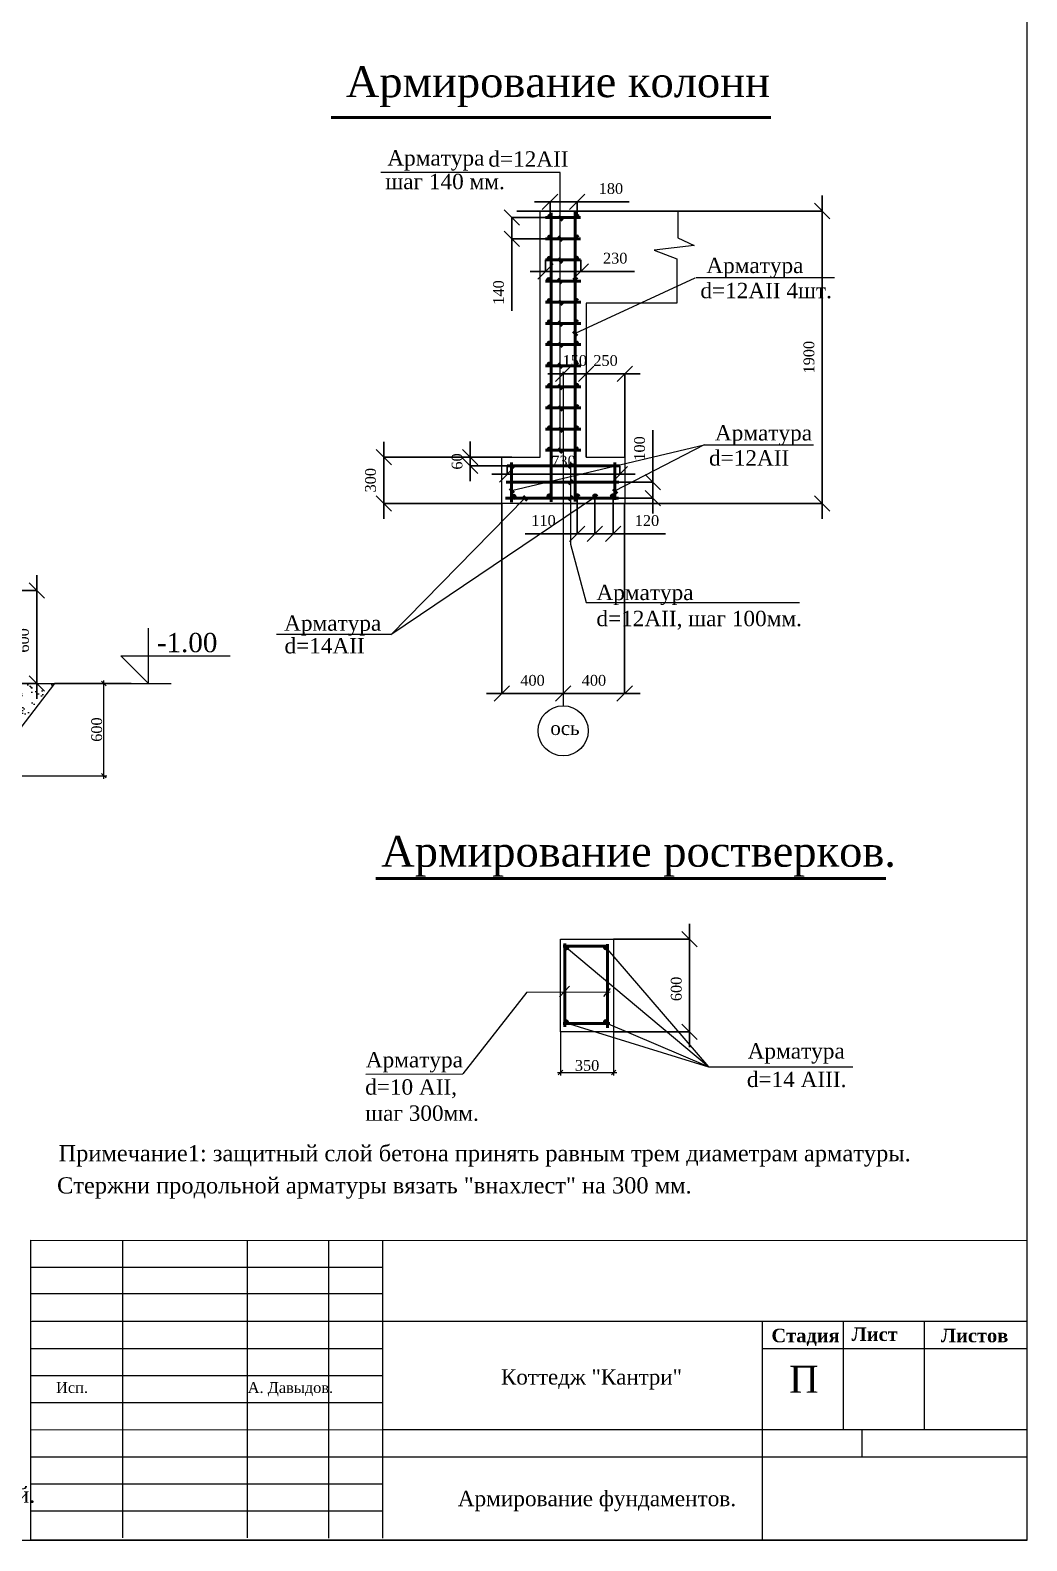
# Model space of a CAD drawing. Extents: x 1526320 to 3332998, y -546296 to 333165.
# Drawn here: x 1984587 to 1991064, y -431206 to -421389 of the extents above; entities that cross this region are included whole.
import ezdxf

# ---------------------------------------------------------------- set-up
doc = ezdxf.new("R2010")
doc.units = 0
doc.header["$LTSCALE"] = 500
doc.header["$MEASUREMENT"] = 0
doc.layers.get('0').update_dxf_attribs({"linetype": 'CONTINUOUS', "lineweight": 0})
doc.layers.add('Для печати', color=250, linetype='CONTINUOUS', lineweight=0)
doc.styles.add('NAKLON', font='TIMESBD.TTF', dxfattribs={"height": 500})
doc.styles.get("Standard").update_dxf_attribs({"font": 'TIMES.TTF', "height": 150})
doc.dimstyles.new('ISO-25', dxfattribs={"dimtxt": 300, "dimasz": 100, "dimexe": 0, "dimexo": 0, "dimgap": 50, "dimtad": 1, "dimdec": 0, "dimrnd": 10, "dimtxsty": 'Standard', "dimblk": 'OBLIQUE', "dimcen": 100, "dimdle": 100, "dimadec": 0, "dimazin": 0, "dimtfac": 1, "dimtdec": 0, "dimtmove": 0, "dimatfit": 3, "dimldrblk": 'OBLIQUE', "dimfxl": 0, "dimarcsym": 0})
doc.dimstyles.new('Для узлов', dxfattribs={"dimtxt": 50, "dimasz": 30, "dimexe": 20, "dimexo": 0, "dimgap": 10, "dimtad": 1, "dimdec": 0, "dimrnd": 10, "dimtxsty": 'Standard', "dimblk": 'OBLIQUE', "dimcen": 30, "dimdle": 20, "dimadec": 0, "dimazin": 2, "dimtfac": 1, "dimtdec": 0, "dimtmove": 0, "dimatfit": 3, "dimldrblk": 'DATUMFILLED', "dimfxl": 0, "dimlwd": 9, "dimlwe": 9, "dimarcsym": 0})

# ---------------------------------------------------------------- blocks, each defined once
blk = doc.blocks.new('_Oblique')
at = {"color": 0, "linetype": 'ByBlock', "lineweight": -2}
blk.add_line((-0.5, -0.5), (0.5, 0.5), dxfattribs=at)
blk = doc.blocks.new('*D927')
at = {"layer": 'Для печати', "color": 0, "linetype": 'Continuous', "lineweight": -2, "ltscale": 0.13}
for p, q in [((1988871.9, -427195.8), (1988871.9, -427999.1)), ((1988379.1, -427295.8), (1988871.9, -427295.8)), ((1988380.3, -427899.1), (1988871.9, -427899.1))]:
    blk.add_line(p, q, dxfattribs=at)
at = {"layer": 'Для печати', "color": 0, "linetype": 'Continuous', "lineweight": -2, "ltscale": 0.13, "xscale": 100, "yscale": 100, "zscale": 100}
for p, rotation in [((1988871.9, -427295.8), 90), ((1988871.9, -427899.1), 270)]:
    blk.add_blockref('_Oblique', p, dxfattribs=dict(at, rotation=rotation))
at = {"layer": 'Для печати', "color": 0, "linetype": 'Continuous', "lineweight": 0, "ltscale": 0.13, "insert": (1988786.3, -427619.4), "char_height": 70, "attachment_point": 5, "rotation": 90}
blk.add_mtext('600', dxfattribs=at)
blk = doc.blocks.new('*D934')
at = {"layer": 'Для печати', "color": 0, "linetype": 'Continuous', "lineweight": -2, "ltscale": 0.13}
for p, q in [((1987447, -424162.7), (1987447, -424062.7)), ((1987716.2, -424162.7), (1987447, -424162.7)), ((1987447, -424220.4), (1987447, -424162.7)), ((1987716.2, -424220.4), (1987447, -424220.4)), ((1987447, -424220.4), (1987447, -424320.4))]:
    blk.add_line(p, q, dxfattribs=at)
at = {"layer": 'Для печати', "color": 0, "linetype": 'Continuous', "lineweight": -2, "ltscale": 0.13, "xscale": 100, "yscale": 100, "zscale": 100}
for p, rotation in [((1987447, -424162.7), 270), ((1987447, -424220.4), 90)]:
    blk.add_blockref('_Oblique', p, dxfattribs=dict(at, rotation=rotation))
at = {"layer": 'Для печати', "color": 0, "linetype": 'Continuous', "lineweight": 9, "ltscale": 0.13, "insert": (1987361.4, -424191.5), "char_height": 70, "attachment_point": 5, "rotation": 90}
blk.add_mtext('60', dxfattribs=at)
blk = doc.blocks.new('*D935')
at = {"layer": 'Для печати', "color": 0, "linetype": 'Continuous', "lineweight": -2, "ltscale": 0.13}
for p, q in [((1986884.6, -424563.8), (1986884.6, -424063)), ((1987651.5, -424163), (1986884.6, -424163)), ((1987651.5, -424463.8), (1986884.6, -424463.8))]:
    blk.add_line(p, q, dxfattribs=at)
at = {"layer": 'Для печати', "color": 0, "linetype": 'Continuous', "lineweight": -2, "ltscale": 0.13, "xscale": 100, "yscale": 100, "zscale": 100}
for p, rotation in [((1986884.6, -424163), 90), ((1986884.6, -424463.8), 270)]:
    blk.add_blockref('_Oblique', p, dxfattribs=dict(at, rotation=rotation))
at = {"layer": 'Для печати', "color": 0, "linetype": 'Continuous', "lineweight": 9, "ltscale": 0.13, "insert": (1986799, -424313.4), "char_height": 70, "attachment_point": 5, "rotation": 90}
blk.add_mtext('300', dxfattribs=at)
blk = doc.blocks.new('*D936')
at = {"layer": 'Для печати', "color": 0, "linetype": 'Continuous', "lineweight": -2, "ltscale": 0.13}
for p, q in [((1989734.5, -424563.8), (1989734.5, -422463.7)), ((1987749.8, -422563.7), (1989734.5, -422563.7)), ((1987749.8, -424463.8), (1989734.5, -424463.8))]:
    blk.add_line(p, q, dxfattribs=at)
at = {"layer": 'Для печати', "color": 0, "linetype": 'Continuous', "lineweight": -2, "ltscale": 0.13, "xscale": 100, "yscale": 100, "zscale": 100}
for p, rotation in [((1989734.5, -422563.7), 90), ((1989734.5, -424463.8), 270)]:
    blk.add_blockref('_Oblique', p, dxfattribs=dict(at, rotation=rotation))
at = {"layer": 'Для печати', "color": 0, "linetype": 'Continuous', "lineweight": 0, "ltscale": 0.13, "insert": (1989648.8, -423513.8), "char_height": 70, "attachment_point": 5, "rotation": 90}
blk.add_mtext('1900', dxfattribs=at)
blk = doc.blocks.new('*D937')
at = {"layer": 'Для печати', "color": 0, "linetype": 'Continuous', "lineweight": -2, "ltscale": 0.13}
for p, q in [((1987951.1, -423621.6), (1988301.3, -423621.6)), ((1988051.1, -423609.1), (1988051.1, -423621.6)), ((1988201.3, -424162.9), (1988201.3, -423621.6))]:
    blk.add_line(p, q, dxfattribs=at)
at = {"layer": 'Для печати', "color": 0, "linetype": 'Continuous', "lineweight": -2, "ltscale": 0.13, "xscale": 100, "yscale": 100, "zscale": 100, "rotation": 180}
blk.add_blockref('_Oblique', (1988051.1, -423621.6), dxfattribs=at)
at = {"layer": 'Для печати', "color": 0, "linetype": 'Continuous', "lineweight": -2, "ltscale": 0.13, "xscale": 100, "yscale": 100, "zscale": 100}
blk.add_blockref('_Oblique', (1988201.3, -423621.6), dxfattribs=at)
at = {"layer": 'Для печати', "color": 0, "linetype": 'Continuous', "lineweight": 9, "ltscale": 0.13, "insert": (1988126.2, -423536), "char_height": 70, "attachment_point": 5}
blk.add_mtext('150', dxfattribs=at)
blk = doc.blocks.new('*D938')
at = {"layer": 'Для печати', "color": 0, "linetype": 'Continuous', "lineweight": -2, "ltscale": 0.13}
for p, q in [((1988101.3, -423621.6), (1988551.5, -423621.6)), ((1988201.3, -424162.9), (1988201.3, -423621.6)), ((1988451.5, -424162.9), (1988451.5, -423621.6))]:
    blk.add_line(p, q, dxfattribs=at)
at = {"layer": 'Для печати', "color": 0, "linetype": 'Continuous', "lineweight": -2, "ltscale": 0.13, "xscale": 100, "yscale": 100, "zscale": 100, "rotation": 180}
blk.add_blockref('_Oblique', (1988201.3, -423621.6), dxfattribs=at)
at = {"layer": 'Для печати', "color": 0, "linetype": 'Continuous', "lineweight": -2, "ltscale": 0.13, "xscale": 100, "yscale": 100, "zscale": 100}
blk.add_blockref('_Oblique', (1988451.5, -423621.6), dxfattribs=at)
at = {"layer": 'Для печати', "color": 0, "linetype": 'Continuous', "lineweight": 9, "ltscale": 0.13, "insert": (1988326.4, -423536), "char_height": 70, "attachment_point": 5}
blk.add_mtext('250', dxfattribs=at)
blk = doc.blocks.new('*D939')
at = {"layer": 'Для печати', "color": 0, "linetype": 'Continuous', "lineweight": -2, "ltscale": 0.13}
for p, q in [((1987943.4, -422606.1), (1987716.8, -422606.1)), ((1987716.8, -422606.1), (1987716.8, -422844)), ((1987943.4, -422744), (1987716.8, -422744)), ((1987716.8, -422744), (1987716.8, -423212.5))]:
    blk.add_line(p, q, dxfattribs=at)
at = {"layer": 'Для печати', "color": 0, "linetype": 'Continuous', "lineweight": -2, "ltscale": 0.13, "xscale": 100, "yscale": 100, "zscale": 100}
for p, rotation in [((1987716.8, -422606.1), 90), ((1987716.8, -422744), 270)]:
    blk.add_blockref('_Oblique', p, dxfattribs=dict(at, rotation=rotation))
at = {"layer": 'Для печати', "color": 0, "linetype": 'Continuous', "lineweight": 9, "ltscale": 0.13, "insert": (1987631.2, -423092.9), "char_height": 70, "attachment_point": 5, "rotation": 90}
blk.add_mtext('140', dxfattribs=at)
blk = doc.blocks.new('*D940')
at = {"layer": 'Для печати', "color": 0, "linetype": 'Continuous', "lineweight": -2, "ltscale": 0.13}
for p, q in [((1987865.4, -422503.8), (1988141.6, -422503.8)), ((1987965.4, -422597.2), (1987965.4, -422503.8)), ((1988141.6, -422597.2), (1988141.6, -422503.8)), ((1988141.6, -422503.8), (1988480.8, -422503.8))]:
    blk.add_line(p, q, dxfattribs=at)
at = {"layer": 'Для печати', "color": 0, "linetype": 'Continuous', "lineweight": -2, "ltscale": 0.13, "xscale": 100, "yscale": 100, "zscale": 100, "rotation": 180}
blk.add_blockref('_Oblique', (1987965.4, -422503.8), dxfattribs=at)
at = {"layer": 'Для печати', "color": 0, "linetype": 'Continuous', "lineweight": -2, "ltscale": 0.13, "xscale": 100, "yscale": 100, "zscale": 100}
blk.add_blockref('_Oblique', (1988141.6, -422503.8), dxfattribs=at)
at = {"layer": 'Для печати', "color": 0, "linetype": 'Continuous', "lineweight": 9, "ltscale": 0.13, "insert": (1988361.2, -422418.2), "char_height": 70, "attachment_point": 5}
blk.add_mtext('180', dxfattribs=at)
blk = doc.blocks.new('*D941')
at = {"layer": 'Для печати', "color": 0, "linetype": 'Continuous', "lineweight": -2, "ltscale": 0.13}
for p, q in [((1987936.3, -422881.9), (1987936.3, -422956.3)), ((1988164.7, -422881.9), (1988164.7, -422956.3)), ((1987836.3, -422956.3), (1988164.7, -422956.3)), ((1988164.7, -422956.3), (1988513.8, -422956.3))]:
    blk.add_line(p, q, dxfattribs=at)
at = {"layer": 'Для печати', "color": 0, "linetype": 'Continuous', "lineweight": -2, "ltscale": 0.13, "xscale": 100, "yscale": 100, "zscale": 100, "rotation": 180}
blk.add_blockref('_Oblique', (1987936.3, -422956.3), dxfattribs=at)
at = {"layer": 'Для печати', "color": 0, "linetype": 'Continuous', "lineweight": -2, "ltscale": 0.13, "xscale": 100, "yscale": 100, "zscale": 100}
blk.add_blockref('_Oblique', (1988164.7, -422956.3), dxfattribs=at)
at = {"layer": 'Для печати', "color": 0, "linetype": 'Continuous', "lineweight": 9, "ltscale": 0.13, "insert": (1988389.3, -422870.7), "char_height": 70, "attachment_point": 5}
blk.add_mtext('230', dxfattribs=at)
blk = doc.blocks.new('*D942')
at = {"layer": 'Для печати', "color": 0, "linetype": 'Continuous', "lineweight": -2, "ltscale": 0.13}
for p, q in [((1987686.6, -424219.7), (1987686.6, -424275)), ((1988419.3, -424219.7), (1988419.3, -424275)), ((1987586.6, -424275), (1988519.3, -424275))]:
    blk.add_line(p, q, dxfattribs=at)
at = {"layer": 'Для печати', "color": 0, "linetype": 'Continuous', "lineweight": -2, "ltscale": 0.13, "xscale": 100, "yscale": 100, "zscale": 100, "rotation": 180}
blk.add_blockref('_Oblique', (1987686.6, -424275), dxfattribs=at)
at = {"layer": 'Для печати', "color": 0, "linetype": 'Continuous', "lineweight": -2, "ltscale": 0.13, "xscale": 100, "yscale": 100, "zscale": 100}
blk.add_blockref('_Oblique', (1988419.3, -424275), dxfattribs=at)
at = {"layer": 'Для печати', "color": 0, "linetype": 'Continuous', "lineweight": 9, "ltscale": 0.13, "insert": (1988053, -424189.3), "char_height": 70, "attachment_point": 5}
blk.add_mtext('730', dxfattribs=at)
blk = doc.blocks.new('*D943')
at = {"layer": 'Для печати', "color": 0, "linetype": 'Continuous', "lineweight": -2, "ltscale": 0.13}
for p, q in [((1988257.5, -424419.6), (1988257.5, -424661.7)), ((1988376.1, -424419.6), (1988376.1, -424661.7)), ((1988157.5, -424661.7), (1988376.1, -424661.7)), ((1988376.1, -424661.7), (1988715.4, -424661.7))]:
    blk.add_line(p, q, dxfattribs=at)
at = {"layer": 'Для печати', "color": 0, "linetype": 'Continuous', "lineweight": -2, "ltscale": 0.13, "xscale": 100, "yscale": 100, "zscale": 100, "rotation": 180}
blk.add_blockref('_Oblique', (1988257.5, -424661.7), dxfattribs=at)
at = {"layer": 'Для печати', "color": 0, "linetype": 'Continuous', "lineweight": -2, "ltscale": 0.13, "xscale": 100, "yscale": 100, "zscale": 100}
blk.add_blockref('_Oblique', (1988376.1, -424661.7), dxfattribs=at)
at = {"layer": 'Для печати', "color": 0, "linetype": 'Continuous', "lineweight": 9, "ltscale": 0.13, "insert": (1988595.7, -424576.1), "char_height": 70, "attachment_point": 5}
blk.add_mtext('120', dxfattribs=at)
blk = doc.blocks.new('*D944')
at = {"layer": 'Для печати', "color": 0, "linetype": 'Continuous', "lineweight": -2, "ltscale": 0.13}
for p, q in [((1988142.6, -424418.5), (1988142.6, -424661.1)), ((1988257.4, -424420.4), (1988257.4, -424661.1)), ((1988142.6, -424661.1), (1987803.3, -424661.1)), ((1988357.4, -424661.1), (1988142.6, -424661.1))]:
    blk.add_line(p, q, dxfattribs=at)
at = {"layer": 'Для печати', "color": 0, "linetype": 'Continuous', "lineweight": -2, "ltscale": 0.13, "xscale": 100, "yscale": 100, "zscale": 100, "rotation": 180}
blk.add_blockref('_Oblique', (1988142.6, -424661.1), dxfattribs=at)
at = {"layer": 'Для печати', "color": 0, "linetype": 'Continuous', "lineweight": -2, "ltscale": 0.13, "xscale": 100, "yscale": 100, "zscale": 100}
blk.add_blockref('_Oblique', (1988257.4, -424661.1), dxfattribs=at)
at = {"layer": 'Для печати', "color": 0, "linetype": 'Continuous', "lineweight": 9, "ltscale": 0.13, "insert": (1987922.9, -424575.5), "char_height": 70, "attachment_point": 5}
blk.add_mtext('110', dxfattribs=at)
blk = doc.blocks.new('*D945')
at = {"layer": 'Для печати', "color": 0, "linetype": 'Continuous', "lineweight": -2, "ltscale": 0.13}
for p, q in [((1988633.3, -424326.6), (1988633.3, -423987.4)), ((1988405.6, -424326.6), (1988633.3, -424326.6)), ((1988633.3, -424530.7), (1988633.3, -424326.6)), ((1988405.6, -424430.7), (1988633.3, -424430.7))]:
    blk.add_line(p, q, dxfattribs=at)
at = {"layer": 'Для печати', "color": 0, "linetype": 'Continuous', "lineweight": -2, "ltscale": 0.13, "xscale": 100, "yscale": 100, "zscale": 100}
for p, rotation in [((1988633.3, -424326.6), 90), ((1988633.3, -424430.7), 270)]:
    blk.add_blockref('_Oblique', p, dxfattribs=dict(at, rotation=rotation))
at = {"layer": 'Для печати', "color": 0, "linetype": 'Continuous', "lineweight": 9, "ltscale": 0.13, "insert": (1988547.7, -424107), "char_height": 70, "attachment_point": 5, "rotation": 90}
blk.add_mtext('100', dxfattribs=at)
blk = doc.blocks.new('*D946')
at = {"layer": 'Для печати', "color": 0, "linetype": 'Continuous', "lineweight": -2, "ltscale": 0.13}
for p, q in [((1988450.6, -424459.9), (1988450.6, -425700)), ((1987951.4, -425700), (1988550.6, -425700)), ((1988051.4, -425699.2), (1988051.4, -425700))]:
    blk.add_line(p, q, dxfattribs=at)
at = {"layer": 'Для печати', "color": 0, "linetype": 'Continuous', "lineweight": -2, "ltscale": 0.13, "xscale": 100, "yscale": 100, "zscale": 100, "rotation": 180}
blk.add_blockref('_Oblique', (1988051.4, -425700), dxfattribs=at)
at = {"layer": 'Для печати', "color": 0, "linetype": 'Continuous', "lineweight": -2, "ltscale": 0.13, "xscale": 100, "yscale": 100, "zscale": 100}
blk.add_blockref('_Oblique', (1988450.6, -425700), dxfattribs=at)
at = {"layer": 'Для печати', "color": 0, "linetype": 'Continuous', "lineweight": 9, "ltscale": 0.13, "insert": (1988251, -425614.4), "char_height": 70, "attachment_point": 5}
blk.add_mtext('400', dxfattribs=at)
blk = doc.blocks.new('*D947')
at = {"layer": 'Для печати', "color": 0, "linetype": 'Continuous', "lineweight": -2, "ltscale": 0.13}
for p, q in [((1987652.3, -424459.4), (1987652.3, -425700)), ((1987552.3, -425700), (1988151.4, -425700)), ((1988051.4, -425699.2), (1988051.4, -425700))]:
    blk.add_line(p, q, dxfattribs=at)
at = {"layer": 'Для печати', "color": 0, "linetype": 'Continuous', "lineweight": -2, "ltscale": 0.13, "xscale": 100, "yscale": 100, "zscale": 100, "rotation": 180}
blk.add_blockref('_Oblique', (1987652.3, -425700), dxfattribs=at)
at = {"layer": 'Для печати', "color": 0, "linetype": 'Continuous', "lineweight": -2, "ltscale": 0.13, "xscale": 100, "yscale": 100, "zscale": 100}
blk.add_blockref('_Oblique', (1988051.4, -425700), dxfattribs=at)
at = {"layer": 'Для печати', "color": 0, "linetype": 'Continuous', "lineweight": 9, "ltscale": 0.13, "insert": (1987851.8, -425614.4), "char_height": 70, "attachment_point": 5}
blk.add_mtext('400', dxfattribs=at)
blk = doc.blocks.new('*D1286')
at = {"layer": 'Для печати', "color": 0, "linetype": 'Continuous', "lineweight": 9, "ltscale": 0.13}
for p, q in [((1988033.3, -427899.4), (1988033.3, -428182.9)), ((1988379.1, -427899.4), (1988379.1, -428182.9)), ((1988013.3, -428162.9), (1988399.1, -428162.9))]:
    blk.add_line(p, q, dxfattribs=at)
at = {"layer": 'Для печати', "color": 0, "linetype": 'Continuous', "lineweight": 9, "ltscale": 0.13, "xscale": 30, "yscale": 30, "zscale": 30, "rotation": 180}
blk.add_blockref('_Oblique', (1988033.3, -428162.9), dxfattribs=at)
at = {"layer": 'Для печати', "color": 0, "linetype": 'Continuous', "lineweight": 9, "ltscale": 0.13, "xscale": 30, "yscale": 30, "zscale": 30}
blk.add_blockref('_Oblique', (1988379.1, -428162.9), dxfattribs=at)
at = {"layer": 'Для печати', "color": 0, "linetype": 'Continuous', "lineweight": 9, "ltscale": 0.13, "insert": (1988206.2, -428117.3), "char_height": 70, "attachment_point": 5}
blk.add_mtext('350', dxfattribs=at)
blk = doc.blocks.new('_DatumFilled')
at = {"color": 0, "linetype": 'ByBlock', "lineweight": 0}
blk.add_solid([(0, 0.58), (-1, 0), (0, -0.58)], dxfattribs=at)
blk = doc.blocks.new('*D1298')
at = {"layer": 'Для печати', "color": 0, "linetype": 'Continuous', "lineweight": -2, "ltscale": 0.13}
for p, q in [((1984629.5, -424930.7), (1984629.5, -425734.1)), ((1984136.6, -425030.7), (1984629.5, -425030.7)), ((1984137.9, -425634.1), (1984629.5, -425634.1))]:
    blk.add_line(p, q, dxfattribs=at)
at = {"layer": 'Для печати', "color": 0, "linetype": 'Continuous', "lineweight": -2, "ltscale": 0.13, "xscale": 100, "yscale": 100, "zscale": 100}
for p, rotation in [((1984629.5, -425030.7), 90), ((1984629.5, -425634.1), 270)]:
    blk.add_blockref('_Oblique', p, dxfattribs=dict(at, rotation=rotation))
at = {"layer": 'Для печати', "color": 0, "linetype": 'Continuous', "lineweight": 0, "ltscale": 0.13, "insert": (1984543.9, -425354.4), "char_height": 70, "attachment_point": 5, "rotation": 90}
blk.add_mtext('600', dxfattribs=at)
blk = doc.blocks.new('*D1299')
at = {"layer": 'Для печати', "color": 0, "linetype": 'Continuous', "lineweight": 9, "ltscale": 0.13}
for p, q in [((1984566.6, -425634.4), (1985084.8, -425634.4)), ((1985064.8, -426253.6), (1985064.8, -425614.4)), ((1984385.5, -426233.6), (1985084.8, -426233.6))]:
    blk.add_line(p, q, dxfattribs=at)
at = {"layer": 'Для печати', "color": 0, "linetype": 'Continuous', "lineweight": 9, "ltscale": 0.13, "xscale": 30, "yscale": 30, "zscale": 30}
for p, rotation in [((1985064.8, -425634.4), 90), ((1985064.8, -426233.6), 270)]:
    blk.add_blockref('_Oblique', p, dxfattribs=dict(at, rotation=rotation))
at = {"layer": 'Для печати', "color": 0, "linetype": 'Continuous', "lineweight": 9, "ltscale": 0.13, "insert": (1985019.2, -425934), "char_height": 70, "attachment_point": 5, "rotation": 90}
blk.add_mtext('600', dxfattribs=at)

msp = doc.modelspace()

# ---------------------------------------------------------------- hatches: boundary and pattern name
at = {"layer": 'Для печати', "linetype": 'Continuous', "lineweight": 50, "ltscale": 0.13}
h = msp.add_hatch(dxfattribs=at)
h.set_pattern_fill('ANSI31', color=250, scale=1100, angle=135, style=0)
h.set_pattern_definition([(180, (334257.68, 111443.47), (-3e-14, -137.5), [])])
h.paths.add_polyline_path([(1988165.1, -424233.6), (1987936.4, -424233.5), (1987936.3, -422579.9), (1988164.5, -422579.9)])
at = {"layer": 'Для печати', "linetype": 'Continuous', "lineweight": 9, "ltscale": 0.13}
h = msp.add_hatch(dxfattribs=at)
h.set_pattern_fill('AR-SAND', color=250, scale=50, style=0)
h.set_pattern_definition([(37.5, (-3316.5, -13707.73), (-3.149668, 96.3411885), [0, -76, 0, -85, 0, -81.25]), (7.5, (-3316.5, -13707.73), (88.488835, 141.107303), [0, -41, 0, -68.5, 0, -26.25]), (327.5, (-3378, -13707.73), (155.707093, 0.2829527), [0, -25, 0, -90, 0, -117.5]), (317.5, (-3378, -13707.73), (150.30633, 43.883778), [0, -12.5, 0, -59, 0, -67.5])])
edge = h.paths.add_edge_path()
edge.add_line((1982724.2, -425634.4), (1985242.5, -425634.4))
edge.add_line((1985242.5, -425634.4), (1984744.8, -425634.4))
edge.add_line((1984744.8, -425634.4), (1984283.2, -426233.9))
edge.add_line((1984283.2, -426233.9), (1983683.1, -426234.4))
edge.add_line((1983683.1, -426234.4), (1983221.6, -425634.4))
edge.add_line((1983221.6, -425634.4), (1982724.3, -425634.4))

# ---------------------------------------------------------------- linework, layer by layer
at = {"layer": 'Для печати', "color": 250, "linetype": 'Continuous', "lineweight": 50}
for p, q in [((1986543.4, -421957), (1989401.1, -421957)), ((1987973.2, -422574.7), (1987973.2, -424452.9)), ((1988046.4, -422624.5), (1988020.6, -422596.7)), ((1988129.7, -422572.2), (1988129.8, -424450.8)), ((1988043.8, -422756.7), (1988018, -422728.8)), ((1988043.9, -422899.6), (1988018.2, -422871.7)), ((1988041.4, -423033.4), (1988015.7, -423005.5)), ((1988047.6, -423173.7), (1988021.9, -423145.9)), ((1988045.1, -423310.2), (1988019.4, -423282.3)), ((1988046.6, -423447.5), (1988020.8, -423419.6)), ((1988141.2, -423374), (1988115.4, -423346.1)), ((1988044.6, -423582.7), (1988018.8, -423554.9)), ((1988044.6, -423722), (1988018.8, -423694.1)), ((1988045.6, -423860.2), (1988019.8, -423832.4)), ((1988047.6, -423998.4), (1988021.8, -423970.5)), ((1988043.6, -424135.7), (1988017.8, -424107.9)), ((1988419.3, -424219.7), (1987686.6, -424219.7)), ((1987715.9, -424198.9), (1987715.9, -424455.3)), ((1988113.2, -424206.3), (1988085.3, -424232)), ((1988387, -424198.9), (1988387, -424441.6)), ((1988113.9, -424312.8), (1988086, -424338.5)), ((1988413.6, -424326.4), (1987680.9, -424326.4)), ((1987729.9, -424394.4), (1987704.1, -424366.5)), ((1988113.3, -424417), (1988085.5, -424442.7)), ((1988402.2, -424399.6), (1988376.5, -424371.8)), ((1988409.8, -424430.6), (1987677.1, -424430.6)), ((1987816.6, -424445.7), (1987790.9, -424417.9)), ((1986834.2, -426901.8), (1990148.8, -426901.8)), ((1988348.5, -427342.1), (1988051.5, -427342.1)), ((1988062.2, -427323.3), (1988062.2, -427866.1)), ((1988338.1, -427328.1), (1988338.1, -427871.6)), ((1988051.5, -427844.8), (1988355, -427844.8))]:
    msp.add_line(p, q, dxfattribs=at)
at = {"layer": 'Для печати', "color": 250, "linetype": 'Continuous', "lineweight": 9}
for p, q in [((1988131.8, -423358.4), (1988909.9, -422997.2)), ((1988912.9, -422996), (1989813.6, -422996)), ((1988051.4, -423609.1), (1988051.4, -425779)), ((1987715.8, -424379.1), (1988968.4, -424084.3)), ((1988968.4, -424084.3), (1988384.8, -424384.9)), ((1988968.8, -424084.1), (1989678.4, -424084.1)), ((1988098.6, -424194.1), (1988098.6, -424728.9)), ((1988261.4, -424421.4), (1986930.4, -425317.2)), ((1986930.4, -425317.2), (1987800.7, -424430.1)), ((1988098.6, -424728.9), (1988199.6, -425108.6)), ((1988199.6, -425108.6), (1989587.2, -425108.6)), ((1986930.4, -425317.1), (1986188.7, -425317.1)), ((1988995.5, -428125.4), (1988071.8, -427352.8)), ((1988326.7, -427347.2), (1988995.5, -428125.4)), ((1987814.9, -427639.7), (1987398, -428172.4)), ((1987814.5, -427639.7), (1988356.2, -427638.9)), ((1988091.1, -427602), (1988027.3, -427669.9)), ((1988355.4, -427616.5), (1988312.4, -427667.8)), ((1988064.9, -427838.2), (1988996.4, -428125.7)), ((1988996.4, -428125.7), (1988330.7, -427841.8)), ((1986768.1, -428173.1), (1987398, -428172.1))]:
    msp.add_line(p, q, dxfattribs=at)
at = {"layer": 'Для печати', "color": 250, "linetype": 'Continuous', "lineweight": 15}
for p, q in [((1985356, -425634.3), (1985356, -425274.3)), ((1985356, -425634.3), (1985176, -425454.3)), ((1985176, -425454.3), (1985887.1, -425454.3)), ((1985208.1, -425634.3), (1985503.8, -425634.3)), ((1985189.3, -431187.9), (1985189.6, -429251.9)), ((1985998.9, -431188.1), (1985999.2, -429252.1)), ((1986526.9, -431188.2), (1986527.2, -429252.2)), ((1986878.9, -431188.2), (1986879.2, -429252.2)), ((1984591.1, -429427.8), (1986879.1, -429428.2)), ((1984591.1, -429779.8), (1986879.1, -429780.2)), ((1984591.1, -429955.8), (1986879.1, -429956.2)), ((1989343.7, -429956.9), (1991063.4, -429957.2)), ((1984591, -430307.8), (1986879, -430308.2)), ((1984591, -430483.8), (1986879, -430484.2)), ((1984590.9, -430659.8), (1991064.2, -430660.9)), ((1984590.9, -430835.8), (1986878.9, -430836.2)), ((1984590.9, -431011.8), (1986878.9, -431012.2))]:
    msp.add_line(p, q, dxfattribs=at)
at = {"layer": 'Для печати', "color": 250, "linetype": 'Continuous', "lineweight": 0}
msp.add_line((1988996.1, -428124.9), (1989933.6, -428124.9), dxfattribs=at)
at = {"layer": 'Для печати', "color": 250, "linetype": 'Continuous', "lineweight": 15, "ltscale": 0.13}
for p, q in [((1986876.9, -429602.2), (1984592, -429602.2)), ((1984599.9, -429779.6), (1991063.4, -429779.6)), ((1989343.9, -429779.3), (1989343.9, -431206.3)), ((1989870.7, -429779.3), (1989870.7, -430482.5)), ((1990397.5, -429779.3), (1990397.5, -430482.5)), ((1984595.4, -430132.7), (1986879.1, -430132.7)), ((1986879.5, -430482.6), (1989341.3, -430482.6)), ((1989341.3, -430482.6), (1991064.2, -430482.6)), ((1989992.2, -430482.5), (1989992.2, -430659.6))]:
    msp.add_line(p, q, dxfattribs=at)
at = {"layer": 'Для печати', "color": 250, "linetype": 'Continuous', "lineweight": 0}
msp.add_lwpolyline([(1980502.7, -416406.1), (1991064.3, -416406.1), (1991064.3, -431203.7), (1980502.7, -431203.7)], close=True, dxfattribs=at)
at = {"layer": 'Для печати', "color": 250, "linetype": 'Continuous', "lineweight": 9, "ltscale": 0.13}
for points in [[(1988031.5, -424132.3), (1988031.5, -422312.9), (1986866.2, -422312.9)], [(1987901.5, -422563.8), (1988200.1, -422563.8), (1988796, -422563.8), (1988796, -422737), (1988902.4, -422787.1), (1988642.6, -422818.4), (1988789.7, -422874.7), (1988789.7, -423162.5), (1988199.7, -423162.5), (1988199.7, -424162.7), (1988451.3, -424162.7), (1988451.3, -424464.4), (1987651.8, -424464.4), (1987651.8, -424162.9), (1987900.5, -424162.9), (1987901.4, -422563.7)], [(1982724.2, -425634.4), (1985242.5, -425634.4), (1984744.8, -425634.4), (1984283.2, -426233.9), (1983683.1, -426234.4), (1983221.6, -425634.4), (1982724.3, -425634.4)]]:
    msp.add_lwpolyline(points, dxfattribs=at)
at = {"layer": 'Для печати', "color": 250, "linetype": 'Continuous', "lineweight": 9}
msp.add_lwpolyline([(1988033.9, -427297.1), (1988379.1, -427297.1), (1988379.1, -427899.4), (1988033.9, -427899.4)], close=True, dxfattribs=at)
at = {"layer": 'Для печати', "color": 250, "linetype": 'Continuous', "lineweight": 15}
msp.add_lwpolyline([(1991063.9, -431202.4), (1984591, -431202.4), (1984591, -429253.5), (1991063.9, -429253.8)], close=True, dxfattribs=at)
at = {"layer": 'Для печати', "color": 250, "linetype": 'Continuous', "lineweight": 50}
for centre, radius in [((1987964.7, -422598.2), 7.22), ((1988141, -422597.2), 7.22), ((1987963.1, -422733.7), 7.22), ((1988139.4, -422732.7), 7.22), ((1987961.6, -422871.4), 7.22), ((1988137.9, -422870.5), 7.22), ((1987956.9, -423010), 7.22), ((1988133.2, -423009), 7.22), ((1987960.5, -423146.6), 7.22), ((1988136.8, -423145.6), 7.22), ((1987960.8, -423284.8), 7.22), ((1988137.1, -423283.8), 7.22), ((1987960.1, -423423), 7.22), ((1988136.4, -423422.1), 7.22), ((1987960, -423559.4), 7.22), ((1988136.3, -423558.4), 7.22), ((1987962.2, -423698.1), 7.22), ((1988138.5, -423697.1), 7.22), ((1988139.6, -423835.3), 7.22), ((1987963.3, -423836.2), 7.22), ((1987962.2, -423973.6), 7.22), ((1988138.5, -423972.6), 7.22), ((1987961.6, -424111.3), 7.22), ((1988137.8, -424110.3), 7.22), ((1987728.4, -424421.2), 10.3), ((1987960.8, -424418.6), 10.3), ((1988142.8, -424418), 10.3), ((1988258.8, -424418.8), 10.3), ((1988373.6, -424418.6), 10.3), ((1988072, -427351.1), 8.87), ((1988328.5, -427351.1), 8.87), ((1988071, -427835.5), 8.87), ((1988327.6, -427834.2), 8.87)]:
    msp.add_circle(centre, radius, dxfattribs=at)
at = {"layer": 'Для печати', "color": 250, "linetype": 'Continuous', "lineweight": 9, "ltscale": 0.13}
msp.add_circle((1988050.6, -425942.1), 163, dxfattribs=at)

# ---------------------------------------------------------------- texts
at = {"layer": 'Для печати', "color": 250, "linetype": 'Continuous', "lineweight": 50}
msp.add_text('Армирование колонн', height=200, dxfattribs=at).set_placement((1986638.1, -421823.7))
at = {"layer": 'Для печати', "color": 250, "linetype": 'Continuous', "lineweight": 9}
for s, height, p in [('Арматура', 100, (1986907.8, -422268.2)), ('d=12AII', 100, (1987564.5, -422275.6)), ('шаг 140 мм.', 100, (1986895.2, -422422)), ('Арматура', 100, (1988981.4, -422967)), ('d=12AII 4шт.', 100, (1988942.8, -423130.5)), ('Арматура', 100, (1989037.3, -424055.1)), ('d=12AII', 100, (1988998.8, -424218.6)), ('Арматура', 100, (1988267, -425092.2)), ('Арматура', 100, (1986237.2, -425291.6)), ('d=12AII, шаг 100мм.', 100, (1988267, -425262)), ('d=14AII', 100, (1986239.7, -425439.1)), ('ось', 90, (1987967.6, -425969.3)), ('Арматура', 100, (1986768.1, -428129.7)), ('Арматура', 100, (1989250, -428072.4)), (' Примечание1: защитный слой бетона принять равным трем диаметрам арматуры.', 105, (1984731.3, -428739.8)), ('Стержни продольной арматуры вязать "внахлест" на 300 мм.', 105, (1984761.3, -428948.9)), ('Коттедж "Кантри"', 99, (1987646.7, -430190.9)), (' Примечание 2: выпуски сделать в точках пересечения осей.', 105, (1980536.2, -430959.2))]:
    msp.add_text(s, height=height, dxfattribs=at).set_placement(p)
at = {"layer": 'Для печати', "color": 250, "linetype": 'Continuous', "lineweight": 15}
for s, height, p in [('-1.00', 125, (1985410.2, -425430.9)), ('П', 176, (1989519.5, -430244.4)), ('Исп.', 70.4, (1984754.9, -430245.4)), ('А. Давыдов.', 70.4, (1986000.4, -430245.4)), ('Армирование фундаментов.', 100, (1987365.9, -430981.4))]:
    msp.add_text(s, height=height, dxfattribs=at).set_placement(p)
at = {"layer": 'Для печати', "color": 250, "linetype": 'Continuous', "lineweight": 0}
for s, height, p in [('Армирование ростверков.', 200, (1986868.1, -426825.2)), ('d=10 AII,', 100, (1986764, -428306.9)), ('d=14 AIII.', 100, (1989244.8, -428257.3)), ('шаг 300мм.', 100, (1986764, -428476.7))]:
    msp.add_text(s, height=height, dxfattribs=at).set_placement(p)
at = {"layer": 'Для печати', "color": 250, "linetype": 'Continuous', "lineweight": 15, "ltscale": 0.13, "style": 'NAKLON'}
for s, p in [('Стадия', (1989404.5, -429916.2)), ('Лист', (1989925.3, -429907.7)), ('Листов', (1990505.8, -429916.2))]:
    msp.add_text(s, height=88, dxfattribs=at).set_placement(p)

# ---------------------------------------------------------------- dimensions: what is measured, and where the dimension line sits
at = {"layer": 'Для печати', "color": 250, "linetype": 'Continuous', "lineweight": 9, "ltscale": 0.13}
for base, p1, p2, dimstyle, picture, middle in [((1988141.6, -422503.8), (1987965.4, -422597.2), (1988141.6, -422597.2), 'ISO-25', '*D940', (1988361.2, -422418.2)), ((1988164.7, -422956.3), (1987936.3, -422881.9), (1988164.7, -422881.9), 'ISO-25', '*D941', (1988389.3, -422870.7)), ((1988419.3, -424275), (1987686.6, -424219.7), (1988419.3, -424219.7), 'ISO-25', '*D942', (1988053, -424189.3)), ((1988142.6, -424661.1), (1988257.4, -424420.4), (1988142.6, -424418.5), 'ISO-25', '*D944', (1987922.9, -424575.5)), ((1988376.1, -424661.7), (1988257.5, -424419.6), (1988376.1, -424419.6), 'ISO-25', '*D943', (1988595.7, -424576.1)), ((1988379.1, -428162.9), (1988033.3, -427899.4), (1988379.1, -427899.4), 'Для узлов', '*D1286', (1988206.2, -428117.3))]:
    dim = msp.add_linear_dim(base=base, p1=p1, p2=p2, dimstyle=dimstyle, dxfattribs=at)
    dim.commit()
    dim.dimension.update_dxf_attribs({"geometry": picture, "text_midpoint": middle})
at = {"layer": 'Для печати', "color": 250, "linetype": 'Continuous', "lineweight": 0, "ltscale": 0.13}
dim = msp.add_linear_dim(base=(1989734.5, -422563.7), p1=(1987749.8, -424463.8), p2=(1987749.8, -422563.7), angle=90, dimstyle='ISO-25', dxfattribs=at)
dim.commit()
dim.dimension.update_dxf_attribs({"geometry": '*D936', "text_midpoint": (1989648.8, -423513.8)})
at = {"layer": 'Для печати', "color": 250, "linetype": 'Continuous', "lineweight": 9, "ltscale": 0.13}
dim = msp.add_linear_dim(base=(1987716.8, -422606.1), p1=(1987943.4, -422744), p2=(1987943.4, -422606.1), angle=90, dimstyle='ISO-25', dxfattribs=at)
dim.commit()
dim.dimension.update_dxf_attribs({"geometry": '*D939', "text_midpoint": (1987716.8, -423092.9), "dimtype": 160})
at = {"layer": 'Для печати', "color": 250, "linetype": 'Continuous', "lineweight": 9}
dim = msp.add_linear_dim(base=(1988201.3, -423621.6), p1=(1988051.1, -423609.1), p2=(1988201.3, -424162.9), dimstyle='ISO-25', dxfattribs=at)
dim.commit()
dim.dimension.update_dxf_attribs({"geometry": '*D937', "text_midpoint": (1988126.2, -423621.6), "dimtype": 160})
for base, p1, p2, picture, middle in [((1988451.5, -423621.6), (1988201.3, -424162.9), (1988451.5, -424162.9), '*D938', (1988326.4, -423536)), ((1988051.4, -425700), (1987652.3, -424459.4), (1988051.4, -425699.2), '*D947', (1987851.8, -425614.4)), ((1988450.6, -425700), (1988051.4, -425699.2), (1988450.6, -424459.9), '*D946', (1988251, -425614.4))]:
    dim = msp.add_linear_dim(base=base, p1=p1, p2=p2, dimstyle='ISO-25', dxfattribs=at)
    dim.commit()
    dim.dimension.update_dxf_attribs({"geometry": picture, "text_midpoint": middle})
at = {"layer": 'Для печати', "color": 250, "linetype": 'Continuous', "lineweight": 9, "ltscale": 0.13}
for base, p1, p2, dimstyle, picture, middle in [((1988633.3, -424326.6), (1988405.6, -424430.7), (1988405.6, -424326.6), 'ISO-25', '*D945', (1988547.7, -424107)), ((1985064.8, -425634.4), (1984385.5, -426233.6), (1984566.6, -425634.4), 'Для узлов', '*D1299', (1985019.2, -425934))]:
    dim = msp.add_linear_dim(base=base, p1=p1, p2=p2, angle=90, dimstyle=dimstyle, dxfattribs=at)
    dim.commit()
    dim.dimension.update_dxf_attribs({"geometry": picture, "text_midpoint": middle})
at = {"layer": 'Для печати', "color": 250, "linetype": 'Continuous', "lineweight": 9}
for base, p1, p2, picture, middle in [((1986884.6, -424163), (1987651.5, -424463.8), (1987651.5, -424163), '*D935', (1986884.6, -424313.4)), ((1987447, -424162.7), (1987716.2, -424220.4), (1987716.2, -424162.7), '*D934', (1987447, -424191.5))]:
    dim = msp.add_linear_dim(base=base, p1=p1, p2=p2, angle=90, dimstyle='ISO-25', dxfattribs=at)
    dim.commit()
    dim.dimension.update_dxf_attribs({"geometry": picture, "text_midpoint": middle, "dimtype": 160})
at = {"layer": 'Для печати', "color": 250, "linetype": 'Continuous', "lineweight": 0}
for base, p1, p2, picture, middle in [((1984629.5, -425634.1), (1984136.6, -425030.7), (1984137.9, -425634.1), '*D1298', (1984629.5, -425354.4)), ((1988871.9, -427899.1), (1988379.1, -427295.8), (1988380.3, -427899.1), '*D927', (1988871.9, -427619.4))]:
    dim = msp.add_linear_dim(base=base, p1=p1, p2=p2, angle=90, dimstyle='ISO-25', dxfattribs=at)
    dim.commit()
    dim.dimension.update_dxf_attribs({"geometry": picture, "text_midpoint": middle, "dimtype": 160})

doc.saveas('drawing.dxf')
